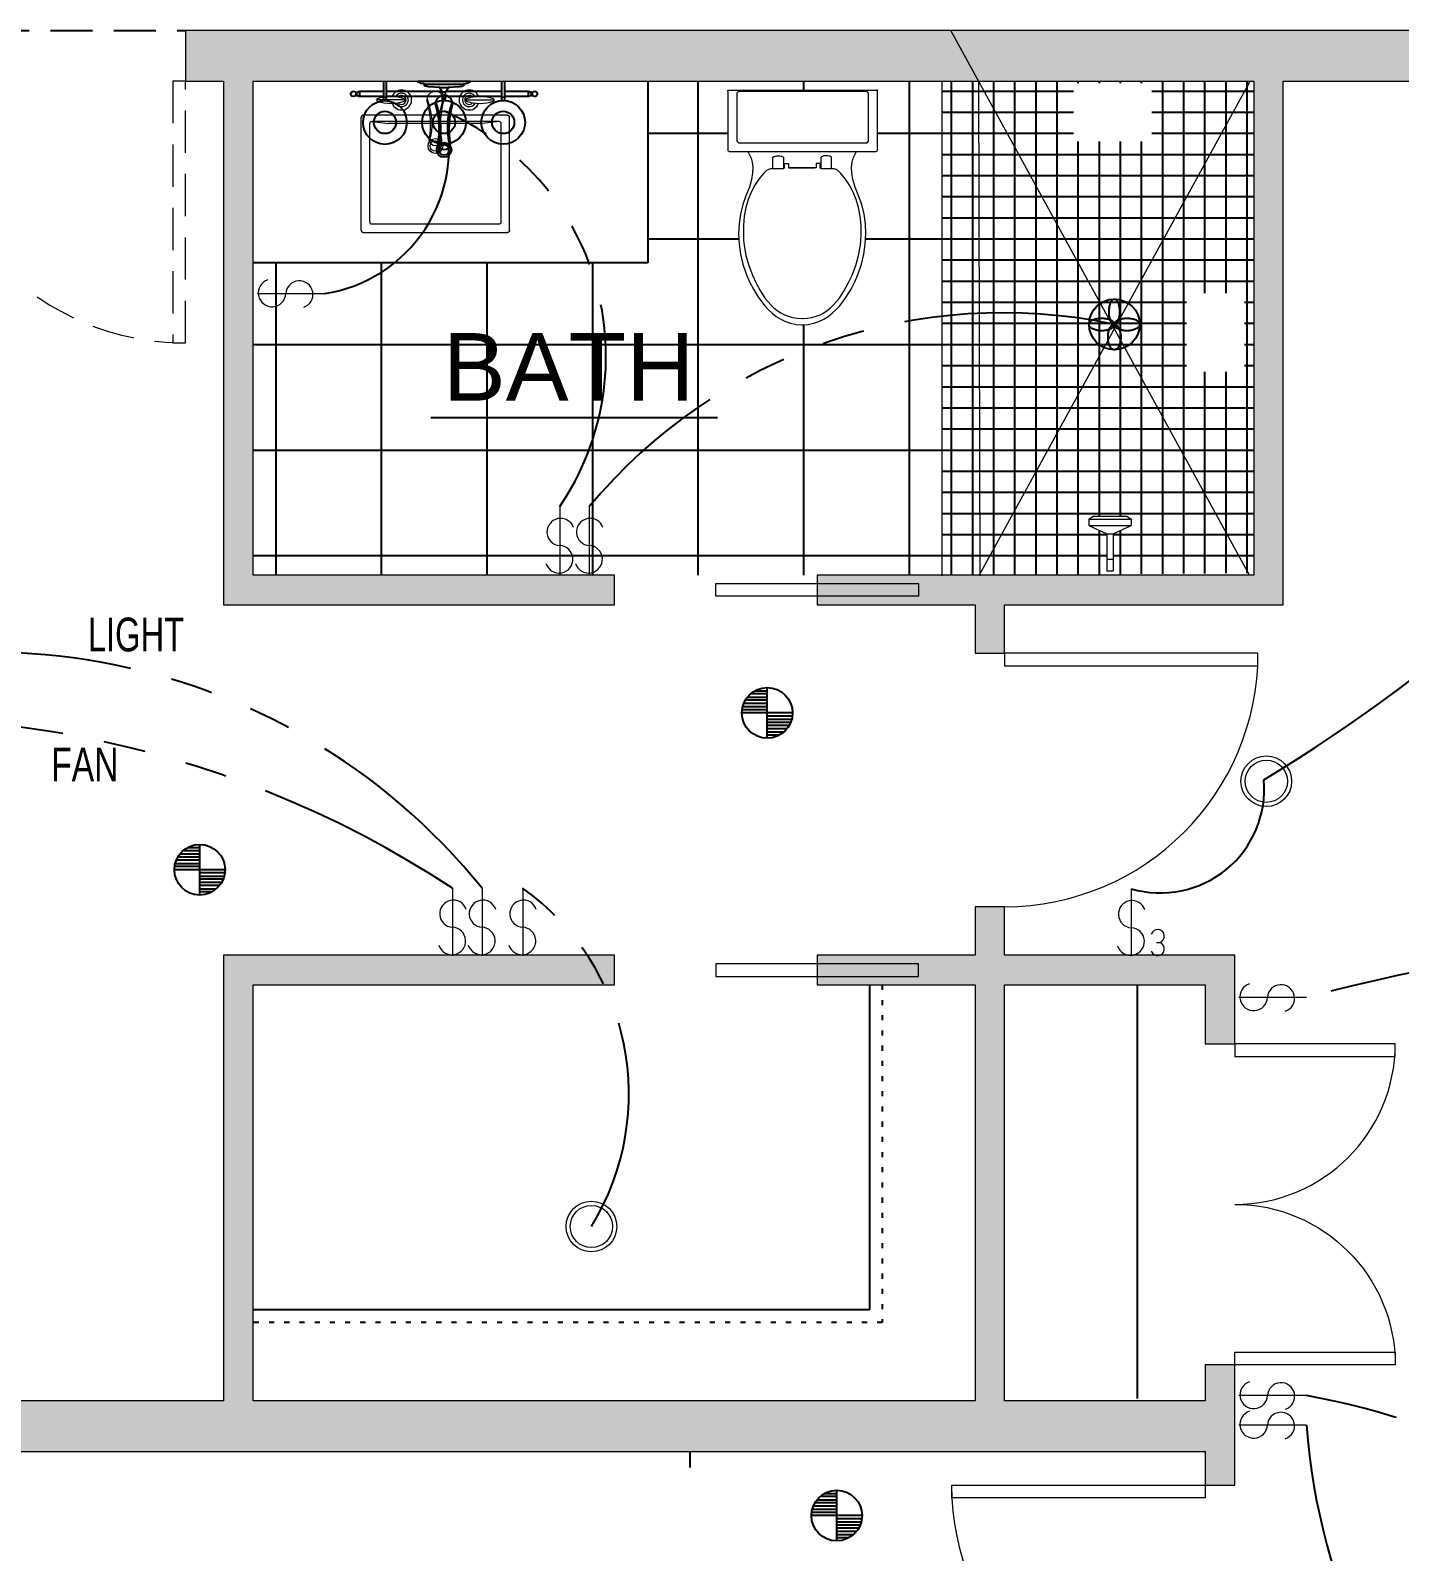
# Model space of a CAD drawing. Header units: inches. Extents: x -28708 to -16583, y 64755 to 66587.
# Drawn here: x -18567.9 to -18405.7, y 65932.1 to 66112.2 of the extents above; entities that cross this region are included whole.
import ezdxf

# ---------------------------------------------------------------- set-up
doc = ezdxf.new("R2010")
doc.units = ezdxf.units.IN
doc.header["$LTSCALE"] = 20
doc.header["$MEASUREMENT"] = 0
for name, pattern in [('Dashed Small', [4, 1, -2, 1]), ('HIDDEN', [0.375, 0.25, -0.125]), ('PHANTOM', [2.5, 1.25, -0.25, 0.25, -0.25, 0.25, -0.25]), ('Solid', [0])]:
    doc.linetypes.add(name, pattern=pattern)
for name, color, linetype in [('CABINETS', 1, 'Continuous'), ('COUNTER TOPS', 2, 'Continuous'), ('DIM', 2, 'Continuous'), ('DOOR', 3, 'Continuous'), ('ELECTRICAL FIXTURES', 1, 'Continuous'), ('HATCH', 9, 'Continuous'), ('SHELF', 1, 'Continuous'), ('TEXT', 3, 'Continuous'), ('WALL', 5, 'Continuous')]:
    doc.layers.add(name, color=color, linetype=linetype)
doc.layers.add('Electrical', color=1, linetype='Continuous', lineweight=25)
doc.layers.add('FIXTURES_ INTERIOR', color=1, linetype='Continuous', lineweight=5)
doc.styles.add('Arial', font='arial.ttf')
doc.styles.add('Prov Draftsman NDP', font='')
doc.styles.get('Prov Draftsman NDP').set_extended_font_data('Prov Draftsman NDP')

# ---------------------------------------------------------------- blocks, each defined once
blk = doc.blocks.new('A$C40F0554F')
at = {"layer": 'FIXTURES_ INTERIOR', "linetype": 'Solid'}
for radius in [3, 2.5]:
    blk.add_circle((3, 3), radius, dxfattribs=at)
blk = doc.blocks.new('A$C1B0C7031')
at = {"layer": 'FIXTURES_ INTERIOR', "linetype": 'Solid'}
blk.add_line((8, 1.62), (0, 1.62), dxfattribs=at)
for centre, radius, start, end in [((1.75, 1.7), 1.63, 107.9114, 357.2774), ((4.98, 1.53), 1.61, 288.6673, 176.5257)]:
    blk.add_arc(centre, radius, start, end, dxfattribs=at)
blk = doc.blocks.new('A$C097535F1')
at = {"layer": 'FIXTURES_ INTERIOR', "linetype": 'Solid'}
blk.add_line((1.63, 8), (1.63, 0), dxfattribs=at)
for centre, radius, start, end in [((1.72, 4.98), 1.61, 18.6673, 266.5257), ((1.55, 1.75), 1.63, 197.9114, 87.2774)]:
    blk.add_arc(centre, radius, start, end, dxfattribs=at)
blk = doc.blocks.new('A$C7F914379')
at = {"layer": 'FIXTURES_ INTERIOR', "linetype": 'Solid'}
for p, q in [((1.63, 8), (1.63, 0)), ((4.63, 1.63), (5, 1.63))]:
    blk.add_line(p, q, dxfattribs=at)
for centre, radius, start, end in [((1.72, 4.98), 1.61, 18.6673, 266.5257), ((1.55, 1.75), 1.63, 197.9114, 87.2774), ((4.75, 2.38), 0.792, 288.2098, 161.7902), ((4.75, 0.87), 0.792, 198.2098, 71.7902)]:
    blk.add_arc(centre, radius, start, end, dxfattribs=at)
blk = doc.blocks.new('A$C333D1DB0')
at = {"layer": 'ELECTRICAL FIXTURES', "linetype": 'Solid'}
for p, q in [((1.63, 5.63), (3, 5.63)), ((3, 0), (3, 6)), ((0.13, 3.75), (3, 3.75)), ((3, 4.13), (0.25, 4.13)), ((3, 4.5), (0.44, 4.5)), ((0.75, 4.88), (3, 4.88)), ((3, 5.25), (1.13, 5.25)), ((6, 3), (0, 3)), ((3, 3.38), (0.13, 3.38)), ((5.88, 2.63), (3, 2.63)), ((3, 2.25), (5.88, 2.25)), ((5.75, 1.88), (3, 1.88)), ((5.56, 1.5), (3, 1.5)), ((5.25, 1.13), (3, 1.13)), ((3, 0.75), (4.88, 0.75)), ((4.38, 0.38), (3, 0.38))]:
    blk.add_line(p, q, dxfattribs=at)
blk.add_circle((3, 3), 3, dxfattribs=at)
blk = doc.blocks.new('A$C6980638A')
at = {"layer": 'ELECTRICAL FIXTURES', "linetype": 'Solid'}
for p, q in [((7.93, 9), (7.93, 9.02)), ((7.93, 9.02), (11.04, 9.02)), ((11.04, 9.02), (14.14, 9.02)), ((14.14, 9.02), (14.09, 8.89)), ((0, 7.51), (0.02, 7.64)), ((0.01, 7.4), (0, 7.51)), ((0.02, 7.4), (0.01, 7.4)), ((0.02, 7.64), (0.12, 7.76)), ((0.05, 7.33), (0.02, 7.4)), ((0.16, 7.22), (0.05, 7.33)), ((0.12, 7.76), (0.21, 7.81)), ((0.31, 7.19), (0.16, 7.22)), ((0.21, 7.81), (0.31, 7.82)), ((0.31, 7.82), (0.45, 7.79)), ((0.45, 7.22), (0.31, 7.19)), ((0.45, 7.79), (0.58, 7.68)), ((0.58, 7.33), (0.45, 7.22)), ((0.58, 7.68), (0.64, 7.75)), ((0.58, 7.68), (0.58, 7.33)), ((0.61, 7.27), (0.58, 7.33)), ((0.66, 7.28), (0.61, 7.27)), ((0.64, 7.75), (0.67, 7.73)), ((0.71, 7.38), (0.66, 7.28)), ((0.67, 7.73), (0.71, 7.64)), ((0.71, 7.64), (0.82, 7.74)), ((0.71, 7.38), (0.71, 7.64)), ((0.74, 7.33), (0.71, 7.38)), ((0.96, 7.19), (0.74, 7.33)), ((0.82, 7.74), (0.98, 7.82)), ((1.02, 7.24), (0.96, 7.19)), ((0.98, 7.82), (1.01, 7.8)), ((1.01, 7.8), (1.03, 7.76)), ((1.03, 7.78), (1.02, 7.24)), ((1.02, 7.24), (3.86, 7.24)), ((3.86, 7.78), (1.03, 7.78)), ((3.86, 8.93), (3.86, 7.24)), ((3.86, 7.78), (3.86, 7.78)), ((3.86, 7.24), (3.86, 6.71)), ((4.22, 7.24), (4.22, 8.93)), ((4.22, 7.78), (4.22, 7.78)), ((10.86, 7.78), (4.22, 7.78)), ((4.22, 6.69), (4.22, 7.24)), ((4.22, 7.24), (10.86, 7.24)), ((7.99, 8.88), (7.93, 9)), ((8.19, 8.8), (7.99, 8.88)), ((8.26, 8.74), (8.19, 8.8)), ((8.68, 8.68), (8.26, 8.74)), ((8.75, 8.62), (8.68, 8.68)), ((8.69, 8.51), (8.71, 8.58)), ((8.74, 8.48), (8.69, 8.51)), ((8.71, 8.58), (8.75, 8.62)), ((8.82, 8.41), (8.74, 8.48)), ((13.32, 8.62), (8.75, 8.62)), ((9.18, 8.34), (8.82, 8.41)), ((10.54, 8.28), (9.18, 8.34)), ((10.5, 8.22), (10.54, 8.28)), ((10.6, 8.13), (10.5, 8.22)), ((10.54, 8.28), (11.53, 8.28)), ((10.67, 7.99), (10.6, 8.13)), ((10.86, 7.77), (10.67, 7.99)), ((10.86, 6.7), (10.86, 7.77)), ((11.34, 7.91), (11.21, 7.79)), ((11.21, 6.69), (11.21, 7.79)), ((17.86, 7.78), (11.21, 7.78)), ((11.21, 7.24), (17.86, 7.24)), ((11.42, 8.06), (11.34, 7.91)), ((11.51, 8.15), (11.42, 8.06)), ((11.57, 8.22), (11.51, 8.15)), ((12.89, 8.34), (11.53, 8.28)), ((11.53, 8.28), (11.57, 8.22)), ((13.22, 8.4), (12.89, 8.34)), ((13.29, 8.46), (13.22, 8.4)), ((13.37, 8.49), (13.29, 8.46)), ((13.37, 8.67), (13.32, 8.62)), ((13.32, 8.62), (13.39, 8.54)), ((13.79, 8.73), (13.37, 8.67)), ((13.39, 8.54), (13.37, 8.49)), ((13.84, 8.77), (13.79, 8.73)), ((13.95, 8.82), (13.84, 8.77)), ((14.09, 8.89), (13.95, 8.82)), ((17.86, 8.93), (17.86, 7.78)), ((17.86, 7.78), (17.86, 6.71)), ((17.86, 7.78), (17.86, 7.78)), ((18.22, 7.78), (18.22, 8.93)), ((18.22, 6.69), (18.22, 7.78)), ((21.05, 7.78), (18.22, 7.78)), ((18.22, 7.24), (21.05, 7.24)), ((21.11, 7.19), (21.04, 7.25)), ((21.05, 7.78), (21.06, 7.8)), ((21.05, 7.24), (21.05, 7.78)), ((21.06, 7.8), (21.13, 7.81)), ((21.25, 7.27), (21.11, 7.19)), ((21.13, 7.81), (21.33, 7.68)), ((21.37, 7.38), (21.25, 7.27)), ((21.33, 7.68), (21.37, 7.64)), ((21.37, 7.64), (21.41, 7.74)), ((21.37, 7.64), (21.37, 7.38)), ((21.41, 7.28), (21.37, 7.38)), ((21.41, 7.74), (21.44, 7.75)), ((21.45, 7.26), (21.41, 7.28)), ((21.44, 7.75), (21.5, 7.68)), ((21.5, 7.33), (21.45, 7.26)), ((21.5, 7.68), (21.63, 7.79)), ((21.5, 7.33), (21.5, 7.68)), ((21.63, 7.22), (21.5, 7.33)), ((21.63, 7.79), (21.77, 7.82)), ((21.77, 7.19), (21.63, 7.22)), ((21.77, 7.82), (21.91, 7.79)), ((21.95, 7.25), (21.86, 7.2)), ((21.91, 7.79), (22.02, 7.68)), ((22.05, 7.38), (21.95, 7.25)), ((22.02, 7.68), (22.06, 7.61)), ((22.07, 7.51), (22.05, 7.38)), ((22.06, 7.61), (22.07, 7.51)), ((21.86, 7.2), (21.77, 7.19))]:
    blk.add_line(p, q, dxfattribs=at)
for centre, radius in [((4.03, 4.12), 2.59), ((4.04, 4.13), 1.32), ((11.04, 4.13), 2.59), ((11.04, 4.13), 1.32), ((18.04, 4.13), 2.59), ((18.04, 4.13), 1.32), ((11.04, 0.88), 0.875), ((11.04, 0.88), 0.625)]:
    blk.add_circle(centre, radius, dxfattribs=at)
for centre, radius, start, end in [((4.04, 7.34), 0.208, 208.7455, 331.2219), ((11.04, 6.33), 1.01, 359.986, 179.972), ((11.01, 8.24), 0.494, 252.5031, 294.4345), ((11.04, 7.35), 0.209, 212.1915, 327.7725), ((18.04, 7.34), 0.211, 209.5214, 328.8075), ((0.17, 3.37), 10.3, 349.5485, 16.7194), ((2.63, 3.52), 8.02, 344.3919, 21.2105), ((19.45, 3.52), 8.02, 158.7888, 195.6086), ((21.91, 3.37), 10.3, 163.2895, 190.4411), ((11.04, 1.7), 0.767, 194.9231, 345.0946)]:
    blk.add_arc(centre, radius, start, end, dxfattribs=at)
blk = doc.blocks.new('A$C249171AF')
at = {"layer": 'ELECTRICAL FIXTURES', "linetype": 'Solid'}
for p, q in [((2.49, 5.36), (2.52, 5.46)), ((2.52, 5.46), (2.56, 5.56)), ((2.56, 5.56), (2.6, 5.65)), ((2.6, 5.65), (2.64, 5.73)), ((2.64, 5.73), (2.69, 5.8)), ((2.69, 5.8), (2.74, 5.86)), ((2.74, 5.86), (2.79, 5.91)), ((2.79, 5.91), (2.84, 5.95)), ((2.84, 5.95), (2.89, 5.98)), ((2.89, 5.98), (2.95, 5.99)), ((2.95, 5.99), (3, 6)), ((3, 6), (3, 6)), ((3, 6), (3.05, 5.99)), ((3.05, 5.99), (3.11, 5.98)), ((3.11, 5.98), (3.16, 5.95)), ((3.16, 5.95), (3.21, 5.91)), ((3.21, 5.91), (3.26, 5.86)), ((3.26, 5.86), (3.31, 5.8)), ((3.31, 5.8), (3.36, 5.73)), ((3.36, 5.73), (3.4, 5.65)), ((3.4, 5.65), (3.44, 5.56)), ((3.44, 5.56), (3.48, 5.46)), ((3.48, 5.46), (3.51, 5.36)), ((0.54, 3.57), (0.64, 3.61)), ((0.64, 3.61), (0.75, 3.65)), ((0.75, 3.65), (0.87, 3.68)), ((0.87, 3.68), (0.99, 3.7)), ((0.99, 3.7), (1.11, 3.72)), ((1.11, 3.72), (1.24, 3.74)), ((1.24, 3.74), (1.37, 3.75)), ((1.37, 3.75), (1.5, 3.75)), ((1.5, 3.75), (1.5, 3.75)), ((1.5, 3.75), (1.63, 3.75)), ((1.63, 3.75), (1.76, 3.74)), ((1.76, 3.74), (1.89, 3.72)), ((1.89, 3.72), (2.01, 3.7)), ((2.01, 3.7), (2.13, 3.68)), ((2.13, 3.68), (2.25, 3.65)), ((2.25, 3.65), (2.36, 3.61)), ((2.36, 3.61), (2.46, 3.57)), ((2.37, 4.5), (2.38, 4.63)), ((2.38, 4.37), (2.37, 4.5)), ((2.38, 4.76), (2.4, 4.89)), ((2.38, 4.63), (2.38, 4.76)), ((2.38, 4.24), (2.38, 4.37)), ((2.4, 4.11), (2.38, 4.24)), ((2.4, 4.89), (2.41, 5.01)), ((2.41, 3.99), (2.4, 4.11)), ((2.41, 5.01), (2.43, 5.13)), ((2.43, 3.87), (2.41, 3.99)), ((2.43, 5.13), (2.46, 5.25)), ((2.46, 3.75), (2.43, 3.87)), ((2.46, 5.25), (2.49, 5.36)), ((2.49, 3.64), (2.46, 3.75)), ((2.52, 3.54), (2.49, 3.64)), ((3.51, 3.64), (3.48, 3.54)), ((3.51, 5.36), (3.54, 5.25)), ((3.54, 3.75), (3.51, 3.64)), ((3.54, 5.25), (3.57, 5.13)), ((3.57, 3.87), (3.54, 3.75)), ((3.54, 3.57), (3.64, 3.61)), ((3.57, 5.13), (3.59, 5.01)), ((3.59, 3.99), (3.57, 3.87)), ((3.59, 5.01), (3.6, 4.89)), ((3.6, 4.11), (3.59, 3.99)), ((3.6, 4.89), (3.62, 4.76)), ((3.62, 4.24), (3.6, 4.11)), ((3.62, 4.76), (3.62, 4.63)), ((3.62, 4.63), (3.62, 4.5)), ((3.62, 4.5), (3.62, 4.37)), ((3.62, 4.37), (3.62, 4.24)), ((3.64, 3.61), (3.75, 3.65)), ((3.75, 3.65), (3.87, 3.68)), ((3.87, 3.68), (3.99, 3.7)), ((3.99, 3.7), (4.11, 3.72)), ((4.11, 3.72), (4.24, 3.74)), ((4.24, 3.74), (4.37, 3.75)), ((4.37, 3.75), (4.5, 3.75)), ((4.5, 3.75), (4.5, 3.75)), ((4.5, 3.75), (4.63, 3.75)), ((4.63, 3.75), (4.76, 3.74)), ((4.76, 3.74), (4.89, 3.72)), ((4.89, 3.72), (5.01, 3.7)), ((5.01, 3.7), (5.13, 3.68)), ((5.13, 3.68), (5.25, 3.65)), ((5.25, 3.65), (5.36, 3.61)), ((5.36, 3.61), (5.46, 3.57)), ((0, 3), (0.01, 3.07)), ((0.01, 2.93), (0, 3)), ((0.01, 3.07), (0.02, 3.13)), ((0.02, 2.87), (0.01, 2.93)), ((0.02, 3.13), (0.05, 3.19)), ((0.05, 2.81), (0.02, 2.87)), ((0.05, 3.19), (0.09, 3.26)), ((0.09, 2.74), (0.05, 2.81)), ((0.09, 3.26), (0.14, 3.32)), ((0.14, 2.68), (0.09, 2.74)), ((0.14, 3.32), (0.2, 3.37)), ((0.2, 2.62), (0.14, 2.68)), ((0.2, 3.37), (0.27, 3.43)), ((0.27, 2.57), (0.2, 2.62)), ((0.27, 3.43), (0.35, 3.48)), ((0.35, 2.52), (0.27, 2.57)), ((0.35, 3.48), (0.44, 3.53)), ((0.44, 2.47), (0.35, 2.52)), ((0.44, 3.53), (0.54, 3.57)), ((0.54, 2.43), (0.44, 2.47)), ((0.64, 2.39), (0.54, 2.43)), ((0.75, 2.35), (0.64, 2.39)), ((0.87, 2.32), (0.75, 2.35)), ((0.99, 2.3), (0.87, 2.32)), ((1.11, 2.28), (0.99, 2.3)), ((1.24, 2.26), (1.11, 2.28)), ((1.37, 2.25), (1.24, 2.26)), ((1.5, 2.25), (1.37, 2.25)), ((1.63, 2.25), (1.5, 2.25)), ((1.76, 2.26), (1.63, 2.25)), ((1.89, 2.28), (1.76, 2.26)), ((2.01, 2.3), (1.89, 2.28)), ((2.13, 2.32), (2.01, 2.3)), ((2.25, 2.35), (2.13, 2.32)), ((2.36, 2.39), (2.25, 2.35)), ((2.26, 1.76), (2.28, 1.89)), ((2.28, 1.89), (2.3, 2.01)), ((2.3, 2.01), (2.32, 2.13)), ((2.32, 2.13), (2.35, 2.25)), ((2.35, 2.25), (2.39, 2.36)), ((2.46, 2.43), (2.36, 2.39)), ((2.39, 2.36), (2.43, 2.46)), ((2.43, 2.46), (2.47, 2.56)), ((2.46, 3.57), (2.56, 3.53)), ((2.56, 2.47), (2.46, 2.43)), ((2.47, 2.56), (2.52, 2.65)), ((2.56, 3.44), (2.52, 3.54)), ((2.52, 2.65), (2.57, 2.73)), ((2.56, 3.53), (2.65, 3.48)), ((2.6, 3.35), (2.56, 3.44)), ((2.65, 2.52), (2.56, 2.47)), ((2.57, 2.73), (2.62, 2.8)), ((2.64, 3.27), (2.6, 3.35)), ((2.62, 2.8), (2.68, 2.86)), ((2.69, 3.2), (2.64, 3.27)), ((2.65, 3.48), (2.73, 3.43)), ((2.73, 2.57), (2.65, 2.52)), ((2.68, 2.86), (2.74, 2.91)), ((2.74, 3.14), (2.69, 3.2)), ((2.73, 3.43), (2.8, 3.37)), ((2.8, 2.63), (2.73, 2.57)), ((2.79, 3.09), (2.74, 3.14)), ((2.74, 2.91), (2.81, 2.95)), ((2.84, 3.05), (2.79, 3.09)), ((2.8, 3.37), (2.86, 3.32)), ((2.86, 2.68), (2.8, 2.63)), ((2.81, 2.95), (2.87, 2.98)), ((2.89, 3.02), (2.84, 3.05)), ((2.86, 3.32), (2.91, 3.26)), ((2.91, 2.74), (2.86, 2.68)), ((2.87, 2.98), (2.93, 2.99)), ((2.95, 3.01), (2.89, 3.02)), ((2.91, 3.26), (2.95, 3.19)), ((2.95, 2.81), (2.91, 2.74)), ((2.93, 2.99), (3, 3)), ((2.95, 3.19), (2.98, 3.13)), ((3, 3), (2.95, 3.01)), ((2.98, 2.87), (2.95, 2.81)), ((2.98, 3.13), (2.99, 3.07)), ((2.99, 2.93), (2.98, 2.87)), ((2.99, 3.07), (3, 3)), ((3, 3), (2.99, 2.93)), ((3, 3), (3.01, 3.07)), ((3.05, 3.01), (3, 3)), ((3.01, 2.93), (3, 3)), ((3, 3), (3, 3)), ((3, 3), (3.07, 2.99)), ((3.01, 3.07), (3.02, 3.13)), ((3.02, 2.87), (3.01, 2.93)), ((3.02, 3.13), (3.05, 3.19)), ((3.05, 2.81), (3.02, 2.87)), ((3.05, 3.19), (3.09, 3.26)), ((3.11, 3.02), (3.05, 3.01)), ((3.09, 2.74), (3.05, 2.81)), ((3.07, 2.99), (3.13, 2.98)), ((3.09, 3.26), (3.14, 3.32)), ((3.14, 2.68), (3.09, 2.74)), ((3.16, 3.05), (3.11, 3.02)), ((3.13, 2.98), (3.19, 2.95)), ((3.14, 3.32), (3.2, 3.37)), ((3.2, 2.62), (3.14, 2.68)), ((3.21, 3.09), (3.16, 3.05)), ((3.19, 2.95), (3.26, 2.91)), ((3.2, 3.37), (3.27, 3.43)), ((3.27, 2.57), (3.2, 2.62)), ((3.26, 3.14), (3.21, 3.09)), ((3.31, 3.2), (3.26, 3.14)), ((3.26, 2.91), (3.32, 2.86)), ((3.27, 3.43), (3.35, 3.48)), ((3.35, 2.52), (3.27, 2.57)), ((3.36, 3.27), (3.31, 3.2)), ((3.32, 2.86), (3.37, 2.8)), ((3.35, 3.48), (3.44, 3.53)), ((3.44, 2.47), (3.35, 2.52)), ((3.4, 3.35), (3.36, 3.27)), ((3.37, 2.8), (3.43, 2.73)), ((3.44, 3.44), (3.4, 3.35)), ((3.43, 2.73), (3.48, 2.65)), ((3.44, 3.53), (3.54, 3.57)), ((3.48, 3.54), (3.44, 3.44)), ((3.54, 2.43), (3.44, 2.47)), ((3.48, 2.65), (3.53, 2.56)), ((3.53, 2.56), (3.57, 2.46)), ((3.64, 2.39), (3.54, 2.43)), ((3.57, 2.46), (3.61, 2.36)), ((3.61, 2.36), (3.65, 2.25)), ((3.75, 2.35), (3.64, 2.39)), ((3.65, 2.25), (3.68, 2.13)), ((3.68, 2.13), (3.7, 2.01)), ((3.7, 2.01), (3.72, 1.89)), ((3.72, 1.89), (3.74, 1.76)), ((3.87, 2.32), (3.75, 2.35)), ((3.99, 2.3), (3.87, 2.32)), ((4.11, 2.28), (3.99, 2.3)), ((4.24, 2.26), (4.11, 2.28)), ((4.37, 2.25), (4.24, 2.26)), ((4.5, 2.25), (4.37, 2.25)), ((4.63, 2.25), (4.5, 2.25)), ((4.76, 2.26), (4.63, 2.25)), ((4.89, 2.28), (4.76, 2.26)), ((5.01, 2.3), (4.89, 2.28)), ((5.13, 2.32), (5.01, 2.3)), ((5.25, 2.35), (5.13, 2.32)), ((5.36, 2.39), (5.25, 2.35)), ((5.46, 2.43), (5.36, 2.39)), ((5.46, 3.57), (5.56, 3.53)), ((5.56, 2.47), (5.46, 2.43)), ((5.56, 3.53), (5.65, 3.48)), ((5.65, 2.52), (5.56, 2.47)), ((5.65, 3.48), (5.73, 3.43)), ((5.73, 2.57), (5.65, 2.52)), ((5.73, 3.43), (5.8, 3.37)), ((5.8, 2.63), (5.73, 2.57)), ((5.8, 3.37), (5.86, 3.32)), ((5.86, 2.68), (5.8, 2.63)), ((5.86, 3.32), (5.91, 3.26)), ((5.91, 2.74), (5.86, 2.68)), ((5.91, 3.26), (5.95, 3.19)), ((5.95, 2.81), (5.91, 2.74)), ((5.95, 3.19), (5.98, 3.13)), ((5.98, 2.87), (5.95, 2.81)), ((5.98, 3.13), (5.99, 3.07)), ((5.99, 2.93), (5.98, 2.87)), ((5.99, 3.07), (6, 3)), ((6, 3), (5.99, 2.93)), ((2.25, 1.63), (2.26, 1.76)), ((2.25, 1.5), (2.25, 1.63)), ((2.25, 1.37), (2.25, 1.5)), ((2.26, 1.24), (2.25, 1.37)), ((2.28, 1.11), (2.26, 1.24)), ((2.3, 0.99), (2.28, 1.11)), ((2.32, 0.87), (2.3, 0.99)), ((2.35, 0.75), (2.32, 0.87)), ((2.39, 0.64), (2.35, 0.75)), ((2.43, 0.54), (2.39, 0.64)), ((2.47, 0.44), (2.43, 0.54)), ((2.52, 0.35), (2.47, 0.44)), ((2.57, 0.27), (2.52, 0.35)), ((2.63, 0.2), (2.57, 0.27)), ((2.68, 0.14), (2.63, 0.2)), ((2.74, 0.09), (2.68, 0.14)), ((2.81, 0.05), (2.74, 0.09)), ((2.87, 0.02), (2.81, 0.05)), ((2.93, 0.01), (2.87, 0.02)), ((3, 0), (2.93, 0.01)), ((3.07, 0.01), (3, 0)), ((3.13, 0.02), (3.07, 0.01)), ((3.19, 0.05), (3.13, 0.02)), ((3.26, 0.09), (3.19, 0.05)), ((3.32, 0.14), (3.26, 0.09)), ((3.38, 0.2), (3.32, 0.14)), ((3.43, 0.27), (3.38, 0.2)), ((3.48, 0.35), (3.43, 0.27)), ((3.53, 0.44), (3.48, 0.35)), ((3.57, 0.54), (3.53, 0.44)), ((3.61, 0.64), (3.57, 0.54)), ((3.65, 0.75), (3.61, 0.64)), ((3.68, 0.87), (3.65, 0.75)), ((3.7, 0.99), (3.68, 0.87)), ((3.72, 1.11), (3.7, 0.99)), ((3.74, 1.24), (3.72, 1.11)), ((3.74, 1.76), (3.75, 1.63)), ((3.75, 1.37), (3.74, 1.24)), ((3.75, 1.63), (3.75, 1.5)), ((3.75, 1.5), (3.75, 1.37))]:
    blk.add_line(p, q, dxfattribs=at)
blk.add_circle((3, 3), 3, dxfattribs=at)
blk = doc.blocks.new('A$C3BC31441')
at = {"layer": 'WALL', "linetype": 'Continuous', "lineweight": 0}
for points in [[(133.75, 452), (133.75, 446), (138.25, 446), (139.42, 447.71), (138.25, 452)], [(138.25, 452), (139.42, 447.71), (141.75, 446), (260.25, 446), (261.42, 447.71), (260.25, 452)], [(260.25, 452), (261.42, 447.71), (263.75, 446), (379.25, 446), (380.42, 447.71), (379.25, 452)], [(138.25, 384), (141.75, 387.5), (141.75, 446), (139.42, 447.71), (138.25, 446)], [(260.25, 387.5), (263.75, 384), (263.75, 446), (261.42, 447.71), (260.25, 446)], [(141.75, 387.5), (138.25, 384), (184.54, 384), (184.54, 387.5)], [(208.54, 387.5), (208.54, 384), (227.25, 384), (228.42, 384.87), (227.25, 387.5)], [(227.25, 387.5), (228.42, 384.87), (230.75, 384), (263.75, 384), (260.25, 387.5)], [(227.25, 378.25), (230.75, 378.25), (230.75, 384), (228.42, 384.87), (227.25, 384)], [(227.25, 342.5), (229, 340.75), (230.75, 342.5), (230.75, 348.25), (227.25, 348.25)], [(138.25, 342.5), (141.75, 339), (184.54, 339), (184.54, 342.5)], [(138.25, 289.75), (139.42, 288.04), (141.75, 289.75), (141.75, 339), (138.25, 342.5)], [(208.54, 342.5), (208.54, 339), (227.25, 339), (229, 340.75), (227.25, 342.5)], [(230.75, 342.5), (229, 340.75), (230.75, 339), (254.5, 339), (258, 342.5)], [(254.5, 332), (258, 332), (258, 342.5), (254.5, 339)], [(227.25, 289.75), (228.42, 288.04), (230.75, 289.75), (230.75, 339), (229, 340.75), (227.25, 339)], [(254.5, 289.75), (255.17, 287.75), (258, 289.75), (258, 294), (254.5, 294)], [(59, 289.75), (61, 285.25), (65, 283.75), (138.25, 283.75), (139.42, 288.04), (138.25, 289.75)], [(141.75, 289.75), (139.42, 288.04), (138.25, 283.75), (227.25, 283.75), (228.42, 288.04), (227.25, 289.75)], [(230.75, 289.75), (228.42, 288.04), (227.25, 283.75), (254.5, 283.75), (255.17, 287.75), (254.5, 289.75)], [(254.5, 279.75), (258, 279.75), (258, 289.75), (255.17, 287.75), (254.5, 283.75)]]:
    blk.add_hatch(color=9, dxfattribs=at).paths.add_polyline_path(points, flags=0)
at = {"layer": 'CABINETS', "color": 9, "linetype": 'Solid'}
blk.add_line((246.48, 290.01), (246.48, 339), dxfattribs=at)
at = {"layer": 'COUNTER TOPS', "color": 9, "linetype": 'Solid'}
for p, q in [((188.5, 446), (188.5, 424.5)), ((188.5, 424.5), (141.75, 424.5))]:
    blk.add_line(p, q, dxfattribs=at)
at = {"layer": 'DOOR', "color": 9, "linetype": 'HIDDEN', "lineweight": -2}
blk.add_line((102.75, 452), (133.75, 452), dxfattribs=at)
at = {"layer": 'DOOR', "color": 9, "linetype": 'HIDDEN', "lineweight": 0}
for p, q in [((133.75, 446), (132.25, 446)), ((132.25, 446), (132.25, 415)), ((133.75, 415), (133.75, 446)), ((132.25, 415), (133.75, 415))]:
    blk.add_line(p, q, dxfattribs=at)
at = {"layer": 'DOOR', "color": 9, "linetype": 'Continuous', "lineweight": 0}
for p, q in [((196.54, 385), (196.54, 386.5)), ((196.54, 386.5), (220.54, 386.5)), ((220.54, 386.5), (220.54, 385)), ((220.54, 385), (196.54, 385)), ((230.75, 378.25), (230.75, 376.75)), ((260.75, 378.25), (230.75, 378.25)), ((260.75, 376.75), (260.75, 378.25)), ((230.75, 376.75), (260.75, 376.75)), ((220.54, 341.5), (196.54, 341.5)), ((196.54, 341.5), (196.54, 340)), ((220.54, 340), (220.54, 341.5)), ((196.54, 340), (220.54, 340)), ((258, 332), (258, 330.5)), ((277, 332), (258, 332)), ((277, 330.5), (277, 332)), ((258, 330.5), (277, 330.5)), ((258, 294), (258, 295.5)), ((258, 295.5), (277, 295.5)), ((277, 295.5), (277, 294)), ((277, 294), (258, 294)), ((224.5, 278.25), (224.5, 279.75)), ((224.5, 279.75), (254.5, 279.75)), ((254.5, 279.75), (254.5, 278.25)), ((254.5, 278.25), (224.5, 278.25))]:
    blk.add_line(p, q, dxfattribs=at)
at = {"layer": 'DOOR', "color": 9, "linetype": 'HIDDEN', "lineweight": 0}
blk.add_arc((133.75, 446), 31, 180, 270, dxfattribs=at)
at = {"layer": 'DOOR', "color": 9, "linetype": 'Continuous', "lineweight": 0}
for centre, radius in [((230.75, 378.25), 30), ((258, 332), 19)]:
    blk.add_arc(centre, radius, 270, 0, dxfattribs=at)
at = {"layer": 'DOOR', "color": 9, "linetype": 'Continuous', "lineweight": 0, "extrusion": (0, 0, -1)}
for centre, radius, start, end in [((-258, 294), 19, 90, 180), ((-254.5, 279.75), 30, 270, 0)]:
    blk.add_arc(centre, radius, start, end, dxfattribs=at)
at = {"layer": 'FIXTURES_ INTERIOR', "color": 9, "linetype": 'Solid'}
for p, q in [((259.74, 387.5), (224.38, 452)), ((197.98, 444.8), (197.98, 444.91)), ((197.98, 444.91), (198.08, 444.91)), ((198.08, 444.91), (215.58, 444.91)), ((215.69, 444.91), (215.58, 444.91)), ((215.69, 437.87), (215.69, 444.91)), ((223.3, 446), (223.3, 387.44)), ((227.67, 446), (227.8, 387.44)), ((259.74, 445.88), (227.74, 387.5)), ((159.73, 443.77), (156.37, 443.77)), ((159.34, 443.24), (159.34, 443.24)), ((166.96, 443.77), (170.32, 443.77)), ((167.34, 443.24), (167.34, 443.24)), ((197.98, 444.8), (197.98, 437.87)), ((199.22, 444.75), (199.05, 444.58)), ((199.05, 444.58), (199.05, 438.87)), ((214.45, 444.75), (199.22, 444.75)), ((214.62, 444.58), (214.45, 444.75)), ((214.62, 438.87), (214.62, 444.58)), ((154.57, 441.78), (154.56, 441.77)), ((154.56, 441.77), (154.56, 441.75)), ((154.56, 441.75), (154.56, 441.74)), ((154.56, 441.74), (154.56, 441.72)), ((154.56, 441.72), (154.56, 441.71)), ((154.56, 428.34), (154.56, 441.71)), ((154.58, 441.81), (154.57, 441.79)), ((154.57, 441.79), (154.57, 441.78)), ((154.59, 441.83), (154.58, 441.82)), ((154.58, 441.82), (154.58, 441.81)), ((154.6, 441.85), (154.59, 441.83)), ((154.61, 441.86), (154.6, 441.85)), ((154.62, 441.88), (154.61, 441.87)), ((154.61, 441.87), (154.61, 441.86)), ((154.63, 441.89), (154.62, 441.88)), ((154.65, 441.9), (154.63, 441.89)), ((154.66, 441.91), (154.65, 441.9)), ((154.67, 441.92), (154.66, 441.91)), ((154.68, 441.93), (154.67, 441.92)), ((154.69, 441.93), (154.68, 441.93)), ((154.71, 441.94), (154.69, 441.93)), ((154.72, 441.95), (154.71, 441.94)), ((154.74, 441.95), (154.72, 441.95)), ((154.75, 441.95), (154.74, 441.95)), ((154.76, 441.96), (154.75, 441.95)), ((154.78, 441.96), (154.76, 441.96)), ((154.79, 441.96), (154.78, 441.96)), ((154.81, 441.96), (154.79, 441.96)), ((171.88, 441.96), (154.81, 441.96)), ((171.88, 441.96), (171.89, 441.96)), ((171.89, 441.96), (171.91, 441.96)), ((171.91, 441.96), (171.92, 441.96)), ((171.92, 441.96), (171.93, 441.95)), ((171.93, 441.95), (171.95, 441.95)), ((171.95, 441.95), (171.96, 441.95)), ((171.96, 441.95), (171.97, 441.94)), ((171.97, 441.94), (171.99, 441.93)), ((171.99, 441.93), (172, 441.93)), ((172, 441.93), (172.01, 441.92)), ((172.01, 441.92), (172.03, 441.91)), ((172.03, 441.91), (172.04, 441.9)), ((172.04, 441.9), (172.05, 441.89)), ((172.05, 441.89), (172.06, 441.88)), ((172.06, 441.88), (172.07, 441.87)), ((172.07, 441.87), (172.08, 441.86)), ((172.08, 441.86), (172.09, 441.85)), ((172.09, 441.85), (172.09, 441.83)), ((172.09, 441.83), (172.1, 441.82)), ((172.1, 441.82), (172.11, 441.81)), ((172.11, 441.81), (172.11, 441.79)), ((172.11, 441.79), (172.12, 441.78)), ((172.12, 441.78), (172.12, 441.77)), ((172.12, 441.77), (172.12, 441.75)), ((172.12, 441.75), (172.12, 441.74)), ((172.12, 441.74), (172.13, 441.72)), ((172.13, 441.72), (172.13, 441.71)), ((172.13, 428.34), (172.13, 441.71)), ((155.56, 429.33), (155.56, 440.96)), ((170.88, 441.21), (155.81, 441.21)), ((155.81, 441.21), (157.78, 440.96)), ((168.91, 440.96), (157.78, 440.96)), ((170.88, 441.21), (168.91, 440.96)), ((171.13, 429.33), (171.13, 440.96)), ((198.03, 437.71), (197.98, 437.87)), ((198.13, 437.66), (198.03, 437.71)), ((198.13, 437.66), (215.53, 437.66)), ((199.05, 438.87), (199.22, 438.7)), ((199.22, 438.7), (214.45, 438.7)), ((214.45, 438.7), (214.62, 438.87)), ((215.63, 437.71), (215.53, 437.66)), ((215.69, 437.87), (215.63, 437.71)), ((200.39, 437.6), (200.74, 436.88)), ((200.74, 436.88), (200.86, 436.39)), ((200.86, 436.39), (200.93, 435.82)), ((203.31, 437.01), (203.41, 437.07)), ((203.31, 435.67), (203.31, 437.01)), ((203.41, 437.07), (203.56, 437.12)), ((203.56, 437.12), (203.74, 437.15)), ((203.74, 437.15), (203.93, 437.16)), ((203.93, 437.16), (204.13, 437.15)), ((204.13, 437.15), (204.31, 437.11)), ((204.31, 437.11), (204.47, 437.05)), ((204.47, 437.05), (204.58, 436.98)), ((204.58, 436.98), (204.58, 435.68)), ((204.64, 436.21), (204.64, 435.68)), ((204.66, 436.26), (205.14, 436.26)), ((205.14, 436.26), (205.14, 435.72)), ((208.9, 436.26), (208.42, 436.26)), ((208.42, 436.26), (208.42, 435.72)), ((208.92, 435.68), (208.92, 436.21)), ((209.09, 437.05), (208.98, 436.98)), ((208.98, 436.98), (208.98, 435.68)), ((209.25, 437.11), (209.09, 437.05)), ((209.43, 437.15), (209.25, 437.11)), ((209.62, 437.16), (209.43, 437.15)), ((209.82, 437.15), (209.62, 437.16)), ((210, 437.12), (209.82, 437.15)), ((210.14, 437.07), (210, 437.12)), ((210.25, 437.01), (210.14, 437.07)), ((210.25, 435.67), (210.25, 437.01)), ((212.63, 435.82), (212.69, 436.39)), ((212.69, 436.39), (212.82, 436.88)), ((212.82, 436.88), (213.17, 437.6)), ((200.78, 434.36), (200.52, 433.45)), ((200.91, 435.14), (200.78, 434.36)), ((200.93, 435.82), (200.91, 435.14)), ((201.66, 434.39), (201.17, 433.66)), ((202.2, 435.06), (201.66, 434.39)), ((202.52, 435.37), (202.2, 435.06)), ((202.78, 435.53), (202.52, 435.37)), ((203.01, 435.61), (202.78, 435.53)), ((204.51, 435.61), (203.01, 435.61)), ((204.64, 435.68), (204.51, 435.61)), ((205.14, 435.72), (208.25, 435.72)), ((208.42, 435.72), (205.31, 435.72)), ((209.05, 435.61), (208.92, 435.68)), ((210.55, 435.61), (209.05, 435.61)), ((210.78, 435.53), (210.55, 435.61)), ((211.04, 435.37), (210.78, 435.53)), ((211.36, 435.06), (211.04, 435.37)), ((211.9, 434.39), (211.36, 435.06)), ((212.39, 433.66), (211.9, 434.39)), ((212.65, 435.14), (212.63, 435.82)), ((212.78, 434.36), (212.65, 435.14)), ((213.03, 433.45), (212.78, 434.36)), ((200.12, 432.41), (199.74, 431.37)), ((200.52, 433.45), (200.12, 432.41)), ((200.75, 432.86), (200.39, 431.98)), ((201.17, 433.66), (200.75, 432.86)), ((212.81, 432.86), (212.39, 433.66)), ((213.17, 431.98), (212.81, 432.86)), ((213.44, 432.41), (213.03, 433.45)), ((213.82, 431.37), (213.44, 432.41)), ((199.74, 431.37), (199.46, 430.26)), ((200.11, 431.04), (199.92, 430.02)), ((200.39, 431.98), (200.11, 431.04)), ((213.44, 431.04), (213.17, 431.98)), ((213.64, 430.02), (213.44, 431.04)), ((214.1, 430.26), (213.82, 431.37)), ((155.81, 429.08), (170.88, 429.08)), ((199.3, 429.1), (199.25, 427.91)), ((199.46, 430.26), (199.3, 429.1)), ((199.82, 428.92), (199.81, 427.73)), ((199.92, 430.02), (199.82, 428.92)), ((213.74, 428.92), (213.64, 430.02)), ((213.75, 427.73), (213.74, 428.92)), ((214.26, 429.1), (214.1, 430.26)), ((214.31, 427.91), (214.26, 429.1)), ((154.56, 428.34), (154.56, 428.32)), ((154.56, 428.32), (154.56, 428.31)), ((154.56, 428.31), (154.56, 428.29)), ((154.56, 428.29), (154.56, 428.28)), ((154.56, 428.28), (154.57, 428.26)), ((154.57, 428.26), (154.57, 428.25)), ((154.57, 428.25), (154.58, 428.24)), ((154.58, 428.24), (154.58, 428.22)), ((154.58, 428.22), (154.59, 428.21)), ((154.59, 428.21), (154.6, 428.2)), ((154.6, 428.2), (154.61, 428.18)), ((154.61, 428.18), (154.61, 428.17)), ((154.61, 428.17), (154.62, 428.16)), ((154.62, 428.16), (154.63, 428.15)), ((154.63, 428.15), (154.65, 428.14)), ((154.65, 428.14), (154.66, 428.13)), ((154.66, 428.13), (154.67, 428.12)), ((154.67, 428.12), (154.68, 428.12)), ((154.68, 428.12), (154.69, 428.11)), ((154.69, 428.11), (154.71, 428.1)), ((154.71, 428.1), (154.72, 428.1)), ((154.72, 428.1), (154.74, 428.09)), ((154.74, 428.09), (154.75, 428.09)), ((154.75, 428.09), (154.76, 428.09)), ((154.76, 428.09), (154.78, 428.09)), ((154.78, 428.09), (154.79, 428.08)), ((154.79, 428.08), (154.81, 428.08)), ((154.81, 428.08), (171.88, 428.08)), ((171.87, 428.09), (171.86, 428.09)), ((171.87, 428.09), (171.87, 428.09)), ((171.87, 428.09), (171.87, 428.09)), ((171.87, 428.09), (171.89, 428.09)), ((171.89, 428.08), (171.88, 428.08)), ((171.91, 428.09), (171.89, 428.08)), ((171.89, 428.09), (171.9, 428.09)), ((171.9, 428.09), (171.92, 428.1)), ((171.92, 428.09), (171.91, 428.09)), ((171.92, 428.1), (171.93, 428.1)), ((171.93, 428.09), (171.92, 428.09)), ((171.93, 428.1), (171.94, 428.1)), ((171.95, 428.09), (171.93, 428.09)), ((171.94, 428.1), (171.96, 428.11)), ((171.96, 428.1), (171.95, 428.09)), ((171.96, 428.11), (171.97, 428.11)), ((171.97, 428.1), (171.96, 428.1)), ((171.97, 428.11), (171.98, 428.12)), ((171.99, 428.11), (171.97, 428.1)), ((171.98, 428.12), (172, 428.13)), ((172, 428.12), (171.99, 428.11)), ((172, 428.13), (172.01, 428.13)), ((172.01, 428.12), (172, 428.12)), ((172.01, 428.13), (172.02, 428.14)), ((172.03, 428.13), (172.01, 428.12)), ((172.02, 428.14), (172.03, 428.15)), ((172.03, 428.15), (172.04, 428.16)), ((172.04, 428.14), (172.03, 428.13)), ((172.04, 428.16), (172.05, 428.17)), ((172.05, 428.15), (172.04, 428.14)), ((172.05, 428.17), (172.06, 428.18)), ((172.06, 428.16), (172.05, 428.15)), ((172.06, 428.18), (172.07, 428.19)), ((172.07, 428.17), (172.06, 428.16)), ((172.07, 428.19), (172.08, 428.2)), ((172.08, 428.18), (172.07, 428.17)), ((172.08, 428.2), (172.09, 428.21)), ((172.09, 428.2), (172.08, 428.18)), ((172.09, 428.21), (172.1, 428.23)), ((172.1, 428.22), (172.09, 428.21)), ((172.09, 428.21), (172.09, 428.2)), ((172.1, 428.24), (172.11, 428.25)), ((172.11, 428.24), (172.1, 428.22)), ((172.1, 428.23), (172.1, 428.24)), ((172.11, 428.27), (172.12, 428.28)), ((172.11, 428.25), (172.11, 428.27)), ((172.12, 428.26), (172.11, 428.25)), ((172.11, 428.25), (172.11, 428.24)), ((172.12, 428.33), (172.12, 428.34)), ((172.12, 428.31), (172.12, 428.33)), ((172.13, 428.32), (172.12, 428.31)), ((172.12, 428.31), (172.12, 428.29)), ((172.12, 428.3), (172.12, 428.31)), ((172.12, 428.28), (172.12, 428.3)), ((172.12, 428.29), (172.12, 428.28)), ((172.12, 428.28), (172.12, 428.26)), ((172.13, 428.34), (172.13, 428.32)), ((199.25, 427.91), (199.3, 426.71)), ((199.81, 427.73), (199.83, 427.18)), ((199.83, 427.18), (199.89, 426.59)), ((213.67, 426.59), (213.73, 427.18)), ((213.73, 427.18), (213.75, 427.73)), ((214.25, 426.71), (214.31, 427.91)), ((199.3, 426.71), (199.47, 425.5)), ((199.47, 425.5), (199.75, 424.31)), ((199.89, 426.59), (200.11, 425.37)), ((200.11, 425.37), (200.45, 424.15)), ((213.11, 424.15), (213.45, 425.37)), ((213.45, 425.37), (213.67, 426.59)), ((213.81, 424.31), (214.09, 425.5)), ((214.09, 425.5), (214.25, 426.71)), ((199.75, 424.31), (200.13, 423.16)), ((200.45, 424.15), (200.88, 423.03)), ((212.68, 423.03), (213.11, 424.15)), ((213.42, 423.16), (213.81, 424.31)), ((200.13, 423.16), (200.5, 422.32)), ((200.5, 422.32), (200.99, 421.37)), ((200.88, 423.03), (201.33, 422.06)), ((201.33, 422.06), (201.84, 421.13)), ((211.72, 421.13), (212.23, 422.06)), ((212.23, 422.06), (212.68, 423.03)), ((212.57, 421.37), (213.06, 422.32)), ((213.06, 422.32), (213.42, 423.16)), ((200.99, 421.37), (201.6, 420.37)), ((201.6, 420.37), (202.34, 419.39)), ((201.84, 421.13), (202.41, 420.26)), ((202.41, 420.26), (203.07, 419.49)), ((210.49, 419.49), (211.15, 420.26)), ((211.15, 420.26), (211.72, 421.13)), ((211.22, 419.39), (211.96, 420.37)), ((211.96, 420.37), (212.57, 421.37)), ((202.34, 419.39), (202.76, 418.94)), ((202.76, 418.94), (203.22, 418.52)), ((203.07, 419.49), (203.43, 419.15)), ((203.22, 418.52), (203.71, 418.13)), ((203.43, 419.15), (203.81, 418.84)), ((203.71, 418.13), (204.24, 417.8)), ((203.81, 418.84), (204.23, 418.57)), ((204.23, 418.57), (204.67, 418.34)), ((204.67, 418.34), (205.14, 418.15)), ((205.14, 418.15), (205.64, 418.02)), ((205.64, 418.02), (206.17, 417.93)), ((206.17, 417.93), (206.74, 417.9)), ((206.74, 417.9), (206.82, 417.9)), ((206.82, 417.9), (207.39, 417.93)), ((207.39, 417.93), (207.92, 418.02)), ((207.92, 418.02), (208.42, 418.15)), ((208.42, 418.15), (208.89, 418.34)), ((208.89, 418.34), (209.33, 418.57)), ((209.32, 417.8), (209.85, 418.13)), ((209.33, 418.57), (209.74, 418.84)), ((209.74, 418.84), (210.13, 419.15)), ((209.85, 418.13), (210.34, 418.52)), ((210.13, 419.15), (210.49, 419.49)), ((210.34, 418.52), (210.8, 418.94)), ((210.8, 418.94), (211.22, 419.39)), ((204.24, 417.8), (204.81, 417.53)), ((204.81, 417.53), (205.41, 417.32)), ((205.41, 417.32), (206.06, 417.19)), ((206.06, 417.19), (206.74, 417.14)), ((206.74, 417.14), (206.82, 417.14)), ((206.82, 417.14), (207.5, 417.19)), ((207.5, 417.19), (208.15, 417.32)), ((208.15, 417.32), (208.75, 417.53)), ((208.75, 417.53), (209.32, 417.8)), ((240.73, 394.13), (241.23, 394.5)), ((241.23, 394.5), (245.23, 394.5)), ((245.23, 394.5), (245.73, 394.13)), ((240.73, 394.13), (240.73, 393.38)), ((240.73, 394.13), (245.73, 394.13)), ((240.73, 393.38), (242.85, 392.38)), ((240.73, 393.38), (245.73, 393.38)), ((243.6, 392.38), (245.73, 393.38)), ((245.73, 394.13), (245.73, 393.38)), ((242.85, 392.38), (242.85, 388)), ((242.85, 392.38), (243.6, 392.38)), ((243.6, 392.38), (243.6, 388)), ((242.85, 389.38), (243.6, 389.38)), ((242.85, 388), (243.6, 388))]:
    blk.add_line(p, q, dxfattribs=at)
for radius in [0.875, 0.625]:
    blk.add_circle((163.34, 438.31), radius, dxfattribs=at)
for centre, radius, start, end in [((159.34, 443.77), 1.19, 199.5768, 160.4121), ((167.34, 443.77), 1.19, 19.5879, 340.4232), ((156.49, 443.77), 0.128, 106.247, 253.753), ((158.09, 439.27), 4.9, 71.3312, 109.4396), ((158.09, 448.26), 4.9, 250.5604, 288.6688), ((159.55, 443.77), 0.183, 307.4414, 52.5586), ((163.34, 443.77), 1.01, 359.986, 179.972), ((152.47, 440.8), 10.3, 349.5485, 16.7194), ((154.93, 440.95), 8.02, 344.3919, 21.2105), ((171.75, 440.95), 8.02, 158.7888, 195.6086), ((174.22, 440.8), 10.3, 163.2895, 190.4411), ((167.14, 443.77), 0.183, 127.4414, 232.5586), ((168.59, 439.27), 4.9, 70.5577, 108.6661), ((168.59, 448.26), 4.9, 251.3339, 289.4423), ((170.19, 443.77), 0.128, 286.247, 73.753), ((155.81, 440.96), 0.25, 89.9436, 180.0564), ((170.88, 440.96), 0.25, 359.9436, 90.0564), ((163.34, 439.13), 0.767, 194.9231, 345.0946), ((155.81, 429.33), 0.25, 179.9436, 270.0564), ((170.88, 429.33), 0.25, 269.9436, 0.0564)]:
    blk.add_arc(centre, radius, start, end, dxfattribs=at)
at = {"layer": 'FIXTURES_ INTERIOR', "color": 9, "linetype": 'Solid', "ltscale": 0.5}
for centre, radius, start, end in [((159.34, 443.77), 0.8, 207.7873, 152.1971), ((159.34, 443.77), 0.531, 219.1828, 140.8172), ((167.34, 443.77), 0.8, 27.8029, 332.2127), ((167.34, 443.77), 0.531, 39.1828, 320.8172)]:
    blk.add_arc(centre, radius, start, end, dxfattribs=at)
at = {"layer": 'HATCH', "color": 9, "linetype": 'ByBlock', "lineweight": -2}
for p, q in [((194.47, 424.5), (194.47, 446)), ((206.97, 444.91), (206.97, 446)), ((219.47, 424.5), (219.47, 446)), ((224.47, 387.5), (224.47, 445.89)), ((226.97, 387.5), (226.97, 445.91)), ((229.47, 442.72), (229.47, 445.93)), ((231.97, 438.16), (231.97, 445.95)), ((234.47, 433.6), (234.47, 445.97)), ((236.97, 429.04), (236.97, 445.99)), ((239.47, 445.74), (239.47, 446)), ((241.97, 445.74), (241.97, 446)), ((244.47, 445.74), (244.47, 446)), ((246.97, 445.74), (246.97, 446)), ((249.47, 406.24), (249.47, 446)), ((251.97, 401.68), (251.97, 446)), ((254.47, 420.88), (254.47, 446)), ((256.97, 420.88), (256.97, 446)), ((259.47, 387.99), (259.47, 446)), ((227.67, 444.78), (223.3, 444.78)), ((228.34, 444.78), (227.67, 444.78)), ((238.9, 444.78), (228.34, 444.78)), ((260.25, 444.78), (248.19, 444.78)), ((227.68, 442.28), (223.3, 442.28)), ((229.71, 442.28), (227.68, 442.28)), ((229.47, 390.66), (229.47, 442.72)), ((238.9, 442.28), (229.71, 442.28)), ((260.25, 442.28), (248.19, 442.28)), ((197.98, 439.78), (188.5, 439.78)), ((223.3, 439.78), (215.69, 439.78)), ((227.69, 439.78), (223.3, 439.78)), ((231.08, 439.78), (227.69, 439.78)), ((238.9, 439.78), (231.08, 439.78)), ((260.25, 439.78), (248.19, 439.78)), ((231.97, 395.22), (231.97, 438.16)), ((239.47, 424.48), (239.47, 438.84)), ((241.97, 419.92), (241.97, 438.84)), ((244.47, 415.36), (244.47, 438.84)), ((246.97, 410.8), (246.97, 438.84)), ((227.69, 437.28), (223.3, 437.28)), ((232.45, 437.28), (227.69, 437.28)), ((260.25, 437.28), (232.45, 437.28)), ((227.7, 434.78), (223.3, 434.78)), ((233.82, 434.78), (227.7, 434.78)), ((260.25, 434.78), (233.82, 434.78)), ((227.7, 432.28), (223.3, 432.28)), ((235.19, 432.28), (227.7, 432.28)), ((234.47, 399.78), (234.47, 433.6)), ((260.25, 432.28), (235.19, 432.28)), ((227.71, 429.78), (223.3, 429.78)), ((236.57, 429.78), (227.71, 429.78)), ((260.25, 429.78), (236.57, 429.78)), ((236.97, 404.34), (236.97, 429.04)), ((199.28, 427.28), (188.5, 427.28)), ((223.3, 427.28), (214.28, 427.28)), ((227.71, 427.28), (223.3, 427.28)), ((237.94, 427.28), (227.71, 427.28)), ((260.25, 427.28), (237.94, 427.28)), ((144.47, 387.5), (144.47, 424.5)), ((156.97, 387.5), (156.97, 424.5)), ((169.47, 387.5), (169.47, 424.5)), ((181.97, 387.5), (181.97, 424.5)), ((194.47, 387.5), (194.47, 424.5)), ((219.47, 387.5), (219.47, 424.5)), ((227.72, 424.78), (223.3, 424.78)), ((239.31, 424.78), (227.72, 424.78)), ((260.25, 424.78), (239.31, 424.78)), ((239.47, 408.9), (239.47, 424.48)), ((227.72, 422.28), (223.3, 422.28)), ((240.68, 422.28), (227.72, 422.28)), ((260.25, 422.28), (240.68, 422.28)), ((227.73, 419.78), (223.3, 419.78)), ((242.05, 419.78), (227.73, 419.78)), ((241.97, 413.46), (241.97, 419.92)), ((252.27, 419.78), (242.05, 419.78)), ((260.25, 419.78), (259.17, 419.78)), ((206.97, 387.5), (206.97, 417.15)), ((227.73, 417.28), (223.3, 417.28)), ((243.42, 417.28), (227.73, 417.28)), ((252.27, 417.28), (243.42, 417.28)), ((260.25, 417.28), (259.17, 417.28)), ((223.3, 414.78), (141.75, 414.78)), ((227.74, 414.78), (223.3, 414.78)), ((242.69, 414.78), (227.74, 414.78)), ((244.79, 414.78), (242.69, 414.78)), ((244.47, 394.5), (244.47, 415.36)), ((252.27, 414.78), (244.79, 414.78)), ((260.25, 414.78), (259.17, 414.78)), ((241.97, 394.5), (241.97, 413.46)), ((227.74, 412.28), (223.3, 412.28)), ((241.32, 412.28), (227.74, 412.28)), ((246.16, 412.28), (241.32, 412.28)), ((252.27, 412.28), (246.16, 412.28)), ((246.97, 387.64), (246.97, 410.8)), ((254.47, 397.12), (254.47, 411.59)), ((256.97, 392.56), (256.97, 411.59)), ((260.25, 412.28), (259.17, 412.28)), ((227.75, 409.78), (223.3, 409.78)), ((239.95, 409.78), (227.75, 409.78)), ((239.47, 387.58), (239.47, 408.9)), ((247.53, 409.78), (239.95, 409.78)), ((260.25, 409.78), (247.53, 409.78)), ((227.76, 407.28), (223.3, 407.28)), ((238.58, 407.28), (227.76, 407.28)), ((248.9, 407.28), (238.58, 407.28)), ((260.25, 407.28), (248.9, 407.28)), ((249.47, 387.66), (249.47, 406.24)), ((227.76, 404.78), (223.3, 404.78)), ((237.21, 404.78), (227.76, 404.78)), ((236.97, 387.56), (236.97, 404.34)), ((250.27, 404.78), (237.21, 404.78)), ((260.25, 404.78), (250.27, 404.78)), ((223.3, 402.28), (141.75, 402.28)), ((227.77, 402.28), (223.3, 402.28)), ((235.84, 402.28), (227.77, 402.28)), ((251.64, 402.28), (235.84, 402.28)), ((260.25, 402.28), (251.64, 402.28)), ((251.97, 387.68), (251.97, 401.68)), ((227.77, 399.78), (223.3, 399.78)), ((234.47, 399.78), (227.77, 399.78)), ((234.47, 387.54), (234.47, 399.78)), ((253.01, 399.78), (234.47, 399.78)), ((260.25, 399.78), (253.01, 399.78)), ((227.78, 397.28), (223.3, 397.28)), ((233.1, 397.28), (227.78, 397.28)), ((254.38, 397.28), (233.1, 397.28)), ((260.25, 397.28), (254.38, 397.28)), ((254.47, 387.7), (254.47, 397.12)), ((227.78, 394.78), (223.3, 394.78)), ((231.73, 394.78), (227.78, 394.78)), ((255.75, 394.78), (231.73, 394.78)), ((231.97, 387.51), (231.97, 395.22)), ((260.25, 394.78), (255.75, 394.78)), ((241.97, 387.6), (241.97, 392.8)), ((244.47, 387.62), (244.47, 392.79)), ((227.79, 392.28), (223.3, 392.28)), ((230.36, 392.28), (227.79, 392.28)), ((242.85, 392.28), (230.36, 392.28)), ((257.12, 392.28), (243.6, 392.28)), ((256.97, 387.72), (256.97, 392.56)), ((260.25, 392.28), (257.12, 392.28)), ((223.3, 389.78), (141.75, 389.78)), ((227.79, 389.78), (223.3, 389.78)), ((228.99, 389.78), (227.79, 389.78)), ((242.85, 389.78), (228.99, 389.78)), ((229.47, 387.5), (229.47, 390.66)), ((258.49, 389.78), (243.6, 389.78)), ((260.25, 389.78), (258.49, 389.78)), ((259.47, 387.74), (259.47, 387.99))]:
    blk.add_line(p, q, dxfattribs=at)
at = {"layer": 'SHELF', "color": 9, "linetype": 'Solid'}
for p, q in [((214.75, 339), (214.75, 300.5)), ((214.75, 300.5), (141.75, 300.5))]:
    blk.add_line(p, q, dxfattribs=at)
at = {"layer": 'SHELF', "color": 9, "linetype": 'Dashed Small', "ltscale": 0.03}
for p, q in [((216.25, 339), (216.25, 299)), ((216.25, 299), (141.75, 299))]:
    blk.add_line(p, q, dxfattribs=at)
at = {"layer": 'WALL', "color": 9, "linetype": 'Continuous', "lineweight": 0}
for p, q in [((133.75, 452), (133.75, 446)), ((138.25, 452), (133.75, 452)), ((260.25, 452), (138.25, 452)), ((379.25, 452), (260.25, 452)), ((133.75, 446), (138.25, 446)), ((138.25, 446), (138.25, 384)), ((141.75, 446), (260.25, 446)), ((141.75, 387.5), (141.75, 446)), ((260.25, 446), (260.25, 387.5)), ((263.75, 446), (379.25, 446)), ((263.75, 384), (263.75, 446)), ((184.54, 387.5), (141.75, 387.5)), ((184.54, 384), (184.54, 387.5)), ((208.54, 387.5), (208.54, 384)), ((227.25, 387.5), (208.54, 387.5)), ((260.25, 387.5), (227.25, 387.5)), ((138.25, 384), (184.54, 384)), ((208.54, 384), (227.25, 384)), ((227.25, 384), (227.25, 378.25)), ((230.75, 384), (263.75, 384)), ((230.75, 378.25), (230.75, 384)), ((227.25, 378.25), (230.75, 378.25)), ((230.75, 348.25), (227.25, 348.25)), ((227.25, 348.25), (227.25, 342.5)), ((230.75, 342.5), (230.75, 348.25)), ((184.54, 342.5), (138.25, 342.5)), ((138.25, 342.5), (138.25, 289.75)), ((184.54, 339), (184.54, 342.5)), ((208.54, 342.5), (208.54, 339)), ((227.25, 342.5), (208.54, 342.5)), ((258, 342.5), (230.75, 342.5)), ((258, 332), (258, 342.5)), ((141.75, 339), (184.54, 339)), ((141.75, 289.75), (141.75, 339)), ((208.54, 339), (227.25, 339)), ((227.25, 339), (227.25, 289.75)), ((230.75, 339), (254.5, 339)), ((230.75, 289.75), (230.75, 339)), ((254.5, 339), (254.5, 332)), ((254.5, 332), (258, 332)), ((258, 294), (254.5, 294)), ((254.5, 294), (254.5, 289.75)), ((258, 289.75), (258, 294)), ((138.25, 289.75), (59, 289.75)), ((227.25, 289.75), (141.75, 289.75)), ((254.5, 289.75), (230.75, 289.75)), ((258, 279.75), (258, 289.75)), ((65, 283.75), (138.25, 283.75)), ((138.25, 283.75), (227.25, 283.75)), ((227.25, 283.75), (254.5, 283.75)), ((254.5, 283.75), (254.5, 279.75)), ((254.5, 279.75), (258, 279.75))]:
    blk.add_line(p, q, dxfattribs=at)

msp = doc.modelspace()

# ---------------------------------------------------------------- linework, layer by layer
at = {"color": 6, "linetype": 'ByBlock', "lineweight": -2}
msp.add_line((-18489.7519, 65942.0925), (-18489.7519, 65943.9737), dxfattribs=at)
at = {"layer": 'Electrical', "linetype": 'PHANTOM'}
for centre, radius, start, end in [((-18535.6476, 66098.1996), 17.3415, 278.73924, 14.880986), ((-18531.2634, 66073.6281), 31.5533, 325.728105, 66.9075), ((-18452.704, 66015.0104), 63.7821, 78.064083, 140.174505), ((-18530.6961, 66202.1193), 209.2136, 301.363747, 322.373684), ((-18572.7889, 65963.5854), 75.0105, 38.872783, 120.798402), ((-18585.1822, 65908.3834), 122.4296, 56.657812, 102.267568), ((-18434.041, 66022.3843), 12.2827, 253.594645, 5.098645), ((-18526.9262, 65986.2787), 29.9228, 328.416909, 54.57314), ((-18359.7893, 65784.175), 221.0202, 58.799064, 104.938057), ((-18433.5142, 65859.5903), 92.5394, 10.864921, 79.570824), ((-18341.2482, 65952.7461), 75.7254, 184.275262, 268.95176)]:
    msp.add_arc(centre, radius, start, end, dxfattribs=at)
at = {"layer": 'TEXT', "color": 9, "linetype": 'ByBlock', "lineweight": -2}
msp.add_line((-18520.434, 66066.3759), (-18486.4944, 66066.3759), dxfattribs=at)

# ---------------------------------------------------------------- block references
at = {"layer": 'DIM', "color": 6, "linetype": 'ByBlock', "lineweight": -2}
msp.add_blockref('A$C3BC31441', (-18683.2518, 65660.2242), dxfattribs=at)
at = {"layer": 'ELECTRICAL FIXTURES', "linetype": 'ByBlock', "lineweight": -2}
for name, p in [('A$C6980638A', (-18529.924, 66097.2018)), ('A$C1B0C7031', (-18541.0019, 66079.4345)), ('A$C097535F1', (-18506.8137, 66047.8598)), ('A$C097535F1', (-18503.3136, 66047.8598)), ('A$C333D1DB0', (-18483.6181, 66028.4117)), ('A$C40F0554F', (-18424.5158, 66020.3241)), ('A$C333D1DB0', (-18550.8204, 66009.8509)), ('A$C097535F1', (-18519.5152, 66002.6615)), ('A$C097535F1', (-18516.0152, 66002.6615)), ('A$C097535F1', (-18511.2061, 66002.6615)), ('A$C7F914379', (-18439.1352, 66002.6017)), ('A$C1B0C7031', (-18424.7628, 65996.1011)), ('A$C40F0554F', (-18504.4355, 65967.6071)), ('A$C1B0C7031', (-18424.7519, 65948.975)), ('A$C1B0C7031', (-18424.7628, 65945.4761)), ('A$C333D1DB0', (-18475.3854, 65933.3723))]:
    msp.add_blockref(name, p, dxfattribs=at)
at = {"layer": 'FIXTURES_ INTERIOR', "linetype": 'ByBlock', "lineweight": -2}
msp.add_blockref('A$C249171AF', (-18442.5125, 66074.4136), dxfattribs=at)

# ---------------------------------------------------------------- texts
at = {"layer": 'ELECTRICAL FIXTURES', "linetype": 'Dashed Small', "style": 'Prov Draftsman NDP'}
for s, width, p in [('LIGHT', 0.724161, (-18561.0681, 66038.702)), ('FAN', 0.746383, (-18565.4197, 66023.3206))]:
    msp.add_text(s, height=4, rotation=360, dxfattribs=dict(at, width=width)).set_placement(p)
at = {"layer": 'TEXT', "color": 9, "linetype": 'Solid', "style": 'Arial'}
msp.add_text('BATH', height=8, dxfattribs=at).set_placement((-18519.0359, 66068.3881))

doc.saveas('drawing.dxf')
